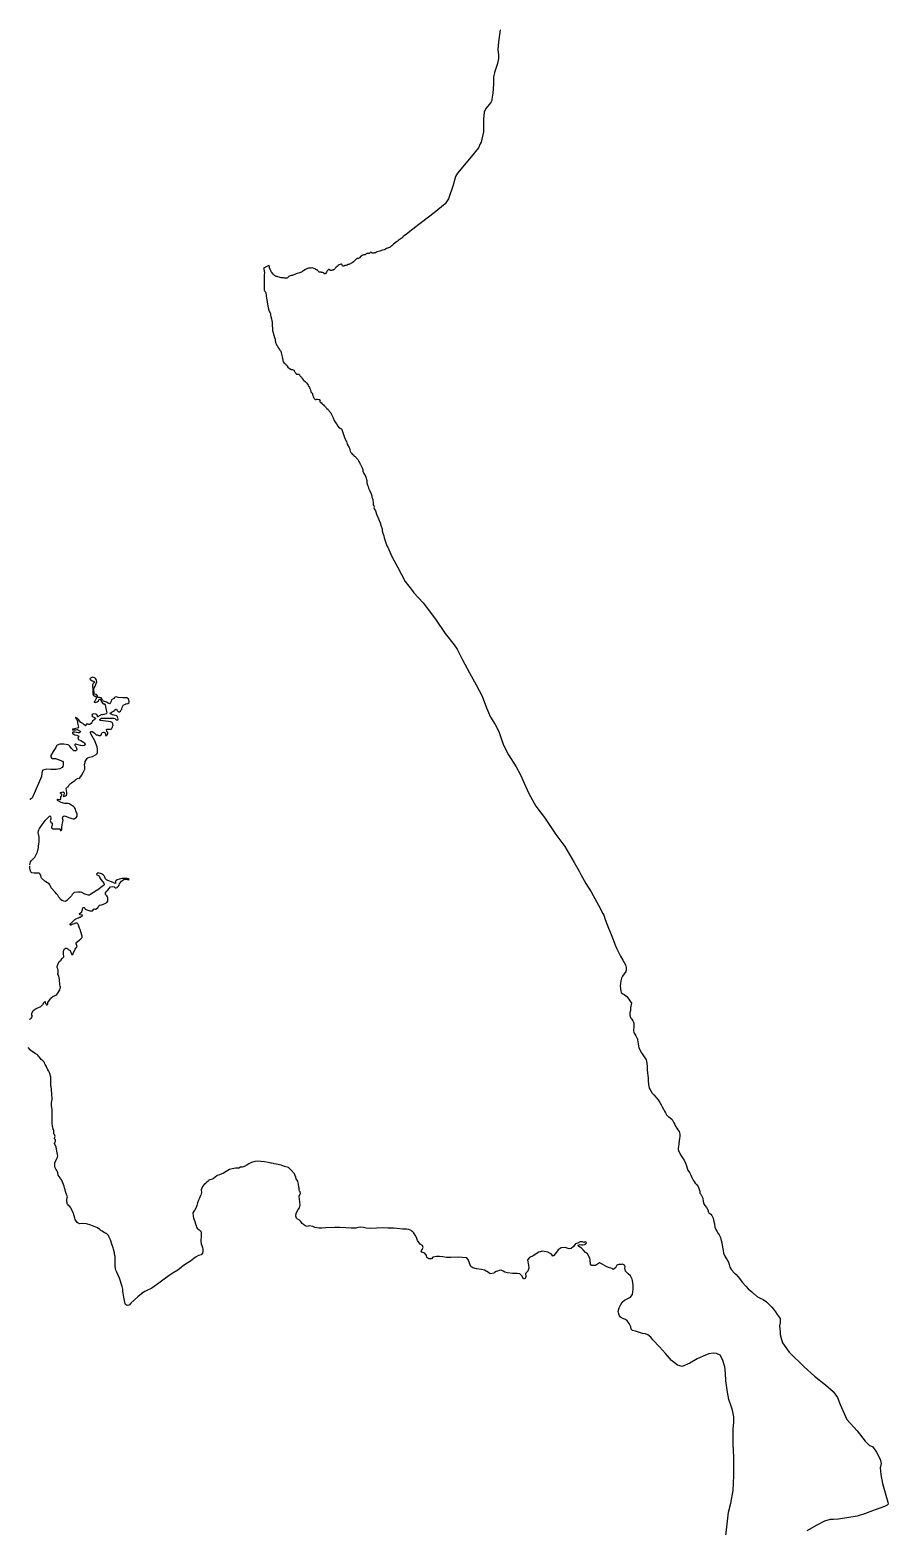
# Model space of a CAD drawing. Header units: inches. Extents: x 1341578 to 1502124, y 557203 to 748561.
# Drawn here: x 1495786 to 1501691, y 608243 to 618543 of the extents above; entities that cross this region are included whole.
import ezdxf

# ---------------------------------------------------------------- set-up
doc = ezdxf.new("R2010")
doc.units = ezdxf.units.IN
doc.header["$MEASUREMENT"] = 0
doc.layers.add('Zipcode', color=7, linetype='Continuous')

msp = doc.modelspace()

# ---------------------------------------------------------------- linework, layer by layer
at = {"layer": 'Zipcode'}
for points in [[(1499023, 618543), (1499011, 618460), (1499007, 618408), (1499010, 618369), (1499010, 618363), (1499011, 618347), (1499003, 618312), (1498982, 618249), (1498982, 618248), (1498975, 618219), (1498975, 618169), (1498971, 618107), (1498965, 618065), (1498965, 618063), (1498964, 618057), (1498960, 618048), (1498954, 618039), (1498948, 618032), (1498923, 618001), (1498913, 617976), (1498908, 617929), (1498908, 617841), (1498891, 617771), (1498885, 617758), (1498872, 617732), (1498823, 617669), (1498729, 617557), (1498714, 617533), (1498698, 617475), (1498667, 617380), (1498644, 617346), (1498643, 617346), (1498568, 617284), (1498433, 617181), (1498418, 617169), (1498415, 617166), (1498398, 617153), (1498378, 617137), (1498362, 617125), (1498355, 617120), (1498353, 617118), (1498352, 617116), (1498351, 617113), (1498347, 617111), (1498343, 617109), (1498341, 617107), (1498333, 617102), (1498326, 617098), (1498323, 617095), (1498321, 617093), (1498319, 617090), (1498315, 617088), (1498312, 617086), (1498309, 617083), (1498289, 617067), (1498277, 617057), (1498270, 617051), (1498266, 617047), (1498261, 617045), (1498253, 617043), (1498240, 617037), (1498225, 617030), (1498213, 617027), (1498193, 617020), (1498175, 617014), (1498170, 617012), (1498165, 617009), (1498158, 617008), (1498153, 617007), (1498149, 617006), (1498145, 617005), (1498139, 617007), (1498136, 617010), (1498133, 617012), (1498133, 617012), (1498132, 617013), (1498132, 617013), (1498127, 617011), (1498125, 617007), (1498125, 617006), (1498122, 617004), (1498117, 617004), (1498107, 617004), (1498104, 617004), (1498100, 617002), (1498097, 616999), (1498093, 616995), (1498082, 616994), (1498072, 616990), (1498066, 616986), (1498060, 616982), (1498057, 616977), (1498054, 616972), (1498051, 616971), (1498047, 616970), (1498042, 616969), (1498037, 616969), (1498035, 616968), (1498034, 616967), (1498031, 616964), (1498029, 616963), (1498019, 616953), (1498013, 616947), (1498012, 616946), (1498003, 616940), (1497995, 616935), (1497992, 616933), (1497986, 616931), (1497981, 616929), (1497980, 616929), (1497976, 616927), (1497969, 616924), (1497963, 616922), (1497958, 616922), (1497954, 616921), (1497949, 616918), (1497946, 616917), (1497944, 616916), (1497941, 616916), (1497937, 616919), (1497936, 616919), (1497934, 616923), (1497934, 616927), (1497931, 616930), (1497928, 616931), (1497925, 616931), (1497914, 616926), (1497908, 616921), (1497901, 616915), (1497894, 616910), (1497889, 616904), (1497887, 616902), (1497884, 616899), (1497882, 616896), (1497880, 616894), (1497876, 616892), (1497873, 616891), (1497870, 616890), (1497865, 616888), (1497861, 616887), (1497853, 616886), (1497851, 616888), (1497849, 616891), (1497847, 616893), (1497843, 616894), (1497840, 616893), (1497838, 616891), (1497832, 616885), (1497831, 616884), (1497827, 616876), (1497823, 616868), (1497823, 616867), (1497818, 616864), (1497814, 616863), (1497812, 616864), (1497811, 616865), (1497810, 616868), (1497806, 616871), (1497800, 616873), (1497793, 616873), (1497791, 616874), (1497788, 616874), (1497784, 616875), (1497777, 616876), (1497772, 616879), (1497770, 616883), (1497767, 616887), (1497766, 616887), (1497762, 616891), (1497758, 616891), (1497753, 616893), (1497748, 616897), (1497741, 616901), (1497736, 616903), (1497724, 616904), (1497716, 616903), (1497713, 616902), (1497707, 616902), (1497703, 616902), (1497697, 616901), (1497692, 616898), (1497683, 616893), (1497672, 616886), (1497664, 616881), (1497662, 616880), (1497659, 616879), (1497654, 616876), (1497640, 616871), (1497625, 616866), (1497618, 616863), (1497613, 616861), (1497608, 616859), (1497601, 616856), (1497595, 616855), (1497590, 616853), (1497584, 616852), (1497578, 616850), (1497573, 616848), (1497568, 616845), (1497563, 616841), (1497559, 616837), (1497558, 616835), (1497555, 616834), (1497553, 616834), (1497549, 616833), (1497545, 616833), (1497542, 616833), (1497538, 616834), (1497531, 616836), (1497527, 616836), (1497522, 616836), (1497518, 616836), (1497514, 616837), (1497507, 616839), (1497501, 616841), (1497493, 616844), (1497487, 616845), (1497484, 616845), (1497481, 616845), (1497480, 616846), (1497477, 616848), (1497471, 616852), (1497470, 616852), (1497467, 616854), (1497461, 616861), (1497458, 616864), (1497452, 616870), (1497448, 616876), (1497447, 616878), (1497443, 616885), (1497435, 616904), (1497435, 616914), (1497434, 616917), (1497431, 616920), (1497394, 616902), (1497395, 616898), (1497398, 616883), (1497400, 616875), (1497400, 616871), (1497399, 616857), (1497398, 616820), (1497399, 616756), (1497399, 616751), (1497401, 616746), (1497404, 616742), (1497407, 616737), (1497409, 616733), (1497413, 616696), (1497418, 616673), (1497419, 616668), (1497426, 616629), (1497429, 616613), (1497434, 616603), (1497439, 616596), (1497441, 616591), (1497442, 616585), (1497442, 616580), (1497444, 616570), (1497448, 616554), (1497451, 616540), (1497452, 616533), (1497453, 616525), (1497454, 616509), (1497455, 616487), (1497455, 616484), (1497455, 616472), (1497459, 616459), (1497462, 616449), (1497464, 616442), (1497469, 616426), (1497473, 616414), (1497474, 616402), (1497476, 616397), (1497477, 616392), (1497481, 616381), (1497486, 616371), (1497491, 616363), (1497497, 616351), (1497503, 616342), (1497505, 616339), (1497506, 616338), (1497508, 616337), (1497511, 616335), (1497513, 616331), (1497516, 616320), (1497522, 616293), (1497529, 616259), (1497535, 616249), (1497538, 616247), (1497544, 616243), (1497548, 616240), (1497553, 616235), (1497557, 616228), (1497561, 616221), (1497572, 616212), (1497574, 616211), (1497584, 616206), (1497590, 616204), (1497594, 616204), (1497597, 616203), (1497601, 616201), (1497604, 616199), (1497605, 616196), (1497607, 616191), (1497608, 616189), (1497611, 616184), (1497615, 616180), (1497616, 616178), (1497621, 616174), (1497626, 616174), (1497634, 616173), (1497636, 616172), (1497641, 616168), (1497646, 616159), (1497648, 616157), (1497649, 616156), (1497652, 616155), (1497653, 616154), (1497657, 616149), (1497660, 616143), (1497667, 616134), (1497672, 616129), (1497681, 616122), (1497689, 616114), (1497695, 616105), (1497700, 616097), (1497706, 616089), (1497709, 616082), (1497713, 616074), (1497717, 616065), (1497718, 616056), (1497720, 616052), (1497722, 616047), (1497724, 616046), (1497729, 616043), (1497731, 616039), (1497731, 616034), (1497731, 616031), (1497732, 616025), (1497735, 616018), (1497740, 616009), (1497742, 616006), (1497744, 616002), (1497747, 616000), (1497749, 615998), (1497752, 615998), (1497755, 615998), (1497758, 616001), (1497763, 616001), (1497773, 615999), (1497778, 615998), (1497781, 615997), (1497783, 615994), (1497782, 615989), (1497782, 615983), (1497783, 615981), (1497783, 615980), (1497785, 615978), (1497785, 615978), (1497791, 615977), (1497795, 615972), (1497800, 615966), (1497803, 615963), (1497807, 615961), (1497811, 615956), (1497814, 615954), (1497819, 615947), (1497823, 615943), (1497829, 615937), (1497830, 615936), (1497838, 615930), (1497841, 615927), (1497846, 615918), (1497851, 615911), (1497856, 615906), (1497860, 615899), (1497865, 615886), (1497872, 615872), (1497879, 615855), (1497887, 615842), (1497895, 615831), (1497905, 615815), (1497914, 615804), (1497919, 615801), (1497924, 615798), (1497925, 615798), (1497929, 615796), (1497933, 615791), (1497935, 615785), (1497939, 615772), (1497949, 615743), (1497956, 615726), (1497964, 615709), (1497970, 615691), (1497976, 615679), (1497978, 615674), (1497982, 615667), (1497985, 615664), (1497988, 615653), (1497990, 615643), (1497995, 615634), (1497998, 615630), (1498003, 615623), (1498005, 615621), (1498010, 615618), (1498018, 615609), (1498020, 615608), (1498025, 615606), (1498030, 615600), (1498034, 615595), (1498037, 615591), (1498042, 615585), (1498045, 615581), (1498048, 615576), (1498049, 615571), (1498053, 615565), (1498056, 615561), (1498059, 615554), (1498061, 615550), (1498065, 615542), (1498071, 615532), (1498075, 615522), (1498077, 615518), (1498077, 615511), (1498077, 615505), (1498084, 615490), (1498095, 615471), (1498101, 615457), (1498103, 615447), (1498105, 615440), (1498105, 615429), (1498105, 615427), (1498105, 615426), (1498109, 615409), (1498113, 615399), (1498117, 615388), (1498126, 615369), (1498135, 615349), (1498139, 615336), (1498140, 615327), (1498143, 615317), (1498145, 615310), (1498145, 615309), (1498145, 615302), (1498147, 615291), (1498149, 615287), (1498148, 615279), (1498149, 615273), (1498152, 615267), (1498154, 615258), (1498153, 615253), (1498156, 615246), (1498164, 615231), (1498166, 615225), (1498172, 615209), (1498178, 615192), (1498180, 615188), (1498185, 615177), (1498196, 615149), (1498204, 615126), (1498210, 615109), (1498210, 615095), (1498214, 615079), (1498221, 615059), (1498224, 615047), (1498243, 614992), (1498250, 614981), (1498277, 614918), (1498317, 614842), (1498369, 614745), (1498418, 614682), (1498429, 614667), (1498493, 614598), (1498576, 614486), (1498644, 614388), (1498705, 614309), (1498725, 614279), (1498763, 614207), (1498810, 614116), (1498856, 614035), (1498897, 613956), (1498927, 613876), (1498955, 613812), (1498987, 613761), (1499013, 613714), (1499026, 613671), (1499044, 613620), (1499080, 613552), (1499132, 613470), (1499162, 613414), (1499188, 613358), (1499219, 613286), (1499267, 613200), (1499327, 613120), (1499406, 613005), (1499466, 612921), (1499532, 612812), (1499565, 612751), (1499576, 612729), (1499611, 612666), (1499648, 612609), (1499712, 612492), (1499720, 612477), (1499729, 612461), (1499735, 612448), (1499745, 612419), (1499767, 612359), (1499781, 612326), (1499801, 612275), (1499811, 612249), (1499823, 612221), (1499851, 612167), (1499866, 612139), (1499875, 612124), (1499885, 612107), (1499890, 612089), (1499890, 612068), (1499887, 612060), (1499875, 612045), (1499865, 612029), (1499856, 612016), (1499852, 611997), (1499849, 611978), (1499847, 611963), (1499849, 611942), (1499852, 611926), (1499855, 611917), (1499866, 611907), (1499876, 611902), (1499894, 611889), (1499907, 611870), (1499915, 611859), (1499921, 611849), (1499925, 611844), (1499921, 611822), (1499920, 611810), (1499918, 611792), (1499915, 611779), (1499914, 611762), (1499917, 611751), (1499922, 611739), (1499927, 611733), (1499934, 611722), (1499939, 611713), (1499943, 611706), (1499943, 611699), (1499943, 611687), (1499941, 611677), (1499939, 611660), (1499939, 611652), (1499942, 611643), (1499945, 611636), (1499948, 611629), (1499956, 611618), (1499961, 611608), (1499965, 611600), (1499966, 611598), (1499966, 611595), (1499967, 611590), (1499976, 611535), (1499987, 611514), (1499992, 611504), (1499999, 611494), (1500009, 611481), (1500018, 611467), (1500027, 611454), (1500030, 611444), (1500032, 611428), (1500034, 611407), (1500033, 611383), (1500036, 611364), (1500038, 611344), (1500040, 611328), (1500041, 611305), (1500042, 611286), (1500045, 611269), (1500048, 611258), (1500059, 611239), (1500069, 611223), (1500080, 611211), (1500096, 611193), (1500109, 611178), (1500120, 611160), (1500129, 611144), (1500137, 611130), (1500147, 611113), (1500153, 611099), (1500159, 611087), (1500167, 611075), (1500179, 611063), (1500182, 611061), (1500193, 611053), (1500205, 611042), (1500211, 611032), (1500217, 611019), (1500223, 611008), (1500223, 611008), (1500232, 610992), (1500238, 610982), (1500238, 610982), (1500245, 610972), (1500253, 610960), (1500258, 610942), (1500258, 610923), (1500256, 610913), (1500256, 610913), (1500252, 610874), (1500250, 610857), (1500246, 610842), (1500246, 610835), (1500251, 610821), (1500260, 610805), (1500264, 610798), (1500272, 610784), (1500281, 610772), (1500289, 610762), (1500298, 610741), (1500304, 610724), (1500308, 610707), (1500314, 610693), (1500325, 610678), (1500333, 610660), (1500341, 610642), (1500350, 610624), (1500356, 610615), (1500364, 610604), (1500371, 610596), (1500384, 610580), (1500392, 610561), (1500395, 610548), (1500396, 610535), (1500403, 610527), (1500410, 610514), (1500417, 610501), (1500418, 610478), (1500424, 610461), (1500430, 610449), (1500442, 610437), (1500452, 610421), (1500456, 610404), (1500457, 610399), (1500464, 610394), (1500472, 610390), (1500479, 610381), (1500488, 610363), (1500491, 610348), (1500497, 610324), (1500500, 610301), (1500506, 610285), (1500513, 610273), (1500522, 610258), (1500529, 610249), (1500538, 610230), (1500543, 610210), (1500547, 610192), (1500553, 610163), (1500556, 610140), (1500559, 610123), (1500569, 610102), (1500576, 610089), (1500585, 610075), (1500593, 610059), (1500598, 610045), (1500603, 610025), (1500613, 610008), (1500633, 609986), (1500646, 609975), (1500670, 609948), (1500688, 609923), (1500712, 609894), (1500729, 609876), (1500753, 609855), (1500767, 609843), (1500772, 609839), (1500793, 609822), (1500811, 609813), (1500832, 609802), (1500855, 609786), (1500874, 609768), (1500892, 609750), (1500904, 609737), (1500917, 609718), (1500929, 609699), (1500948, 609673), (1500950, 609658), (1500948, 609643), (1500944, 609621), (1500946, 609602), (1500948, 609581), (1500950, 609561), (1500959, 609528), (1500961, 609521), (1500965, 609505), (1501011, 609441), (1501115, 609340), (1501185, 609275), (1501260, 609216), (1501314, 609170), (1501344, 609129), (1501362, 609081), (1501407, 608978), (1501478, 608898), (1501534, 608828), (1501564, 608799), (1501584, 608790), (1501607, 608760), (1501611, 608751), (1501636, 608703), (1501643, 608673), (1501638, 608645), (1501641, 608598), (1501653, 608536), (1501671, 608472), (1501690, 608407), (1501691, 608394), (1501685, 608387), (1501666, 608378), (1501596, 608353), (1501535, 608329), (1501478, 608312), (1501351, 608291), (1501316, 608288), (1501292, 608288), (1501253, 608277), (1501201, 608249), (1501132, 608211)], [(1495785, 612794), (1495787, 612806), (1495791, 612816), (1495797, 612826), (1495819, 612849), (1495837, 612885), (1495844, 612914), (1495846, 612926), (1495847, 612937), (1495849, 612956), (1495849, 612988), (1495843, 613018), (1495844, 613029), (1495847, 613036), (1495853, 613045), (1495869, 613068), (1495890, 613100), (1495906, 613117), (1495924, 613133), (1495927, 613128), (1495929, 613118), (1495929, 613109), (1495926, 613101), (1495929, 613089), (1495938, 613082), (1495940, 613077), (1495938, 613065), (1495935, 613056), (1495935, 613051), (1495947, 613044), (1495954, 613044), (1495963, 613043), (1495987, 613044), (1495994, 613044), (1495995, 613043), (1495996, 613039), (1495994, 613032), (1495998, 613031), (1496004, 613034), (1496006, 613041), (1496006, 613048), (1496005, 613053), (1496008, 613074), (1496009, 613083), (1496015, 613101), (1496011, 613117), (1496012, 613126), (1496014, 613129), (1496022, 613132), (1496031, 613130), (1496060, 613119), (1496074, 613114), (1496083, 613113), (1496091, 613112), (1496106, 613123), (1496110, 613131), (1496112, 613139), (1496111, 613149), (1496107, 613155), (1496102, 613167), (1496099, 613176), (1496098, 613184), (1496093, 613191), (1496086, 613196), (1496055, 613215), (1496048, 613217), (1496039, 613218), (1496027, 613218), (1496000, 613224), (1495975, 613238), (1495975, 613247), (1495979, 613248), (1495987, 613246), (1495994, 613246), (1495998, 613248), (1495999, 613265), (1496003, 613269), (1496006, 613276), (1496006, 613280), (1495998, 613286), (1495997, 613286), (1495997, 613287), (1495996, 613291), (1495996, 613293), (1496008, 613296), (1496014, 613298), (1496014, 613298), (1496020, 613294), (1496021, 613291), (1496022, 613288), (1496022, 613282), (1496020, 613276), (1496015, 613271), (1496016, 613266), (1496030, 613271), (1496038, 613275), (1496041, 613281), (1496041, 613282), (1496041, 613286), (1496041, 613294), (1496036, 613320), (1496038, 613325), (1496043, 613330), (1496046, 613332), (1496048, 613333), (1496056, 613346), (1496057, 613347), (1496062, 613352), (1496064, 613353), (1496068, 613356), (1496072, 613359), (1496096, 613376), (1496098, 613377), (1496103, 613382), (1496117, 613392), (1496123, 613390), (1496130, 613393), (1496142, 613411), (1496155, 613435), (1496163, 613453), (1496164, 613459), (1496164, 613468), (1496162, 613486), (1496165, 613500), (1496167, 613507), (1496180, 613527), (1496185, 613532), (1496195, 613537), (1496217, 613542), (1496242, 613554), (1496248, 613561), (1496251, 613568), (1496252, 613578), (1496252, 613591), (1496248, 613607), (1496248, 613608), (1496245, 613620), (1496233, 613649), (1496205, 613698), (1496202, 613702), (1496203, 613709), (1496203, 613711), (1496207, 613712), (1496210, 613712), (1496215, 613712), (1496220, 613710), (1496227, 613704), (1496242, 613691), (1496251, 613689), (1496260, 613686), (1496269, 613686), (1496276, 613690), (1496279, 613696), (1496284, 613706), (1496292, 613708), (1496295, 613708), (1496299, 613707), (1496306, 613697), (1496306, 613691), (1496307, 613685), (1496311, 613684), (1496320, 613693), (1496323, 613698), (1496323, 613703), (1496320, 613708), (1496316, 613713), (1496312, 613726), (1496317, 613729), (1496334, 613729), (1496342, 613729), (1496350, 613732), (1496352, 613740), (1496354, 613744), (1496357, 613751), (1496358, 613754), (1496357, 613767), (1496352, 613774), (1496347, 613777), (1496340, 613779), (1496326, 613783), (1496271, 613788), (1496266, 613790), (1496266, 613795), (1496271, 613800), (1496279, 613805), (1496291, 613806), (1496312, 613806), (1496354, 613805), (1496364, 613804), (1496372, 613802), (1496376, 613798), (1496380, 613794), (1496386, 613793), (1496391, 613794), (1496393, 613801), (1496392, 613807), (1496385, 613821), (1496355, 613828), (1496341, 613834), (1496338, 613840), (1496352, 613848), (1496365, 613855), (1496369, 613861), (1496378, 613867), (1496382, 613866), (1496384, 613863), (1496386, 613857), (1496396, 613848), (1496402, 613849), (1496410, 613853), (1496415, 613862), (1496418, 613867), (1496419, 613870), (1496421, 613879), (1496425, 613888), (1496430, 613896), (1496438, 613900), (1496447, 613903), (1496460, 613906), (1496468, 613913), (1496470, 613920), (1496467, 613930), (1496464, 613936), (1496452, 613944), (1496425, 613945), (1496393, 613948), (1496382, 613951), (1496372, 613950), (1496368, 613946), (1496363, 613940), (1496347, 613931), (1496344, 613921), (1496341, 613913), (1496333, 613903), (1496328, 613905), (1496325, 613909), (1496314, 613915), (1496292, 613922), (1496289, 613924), (1496286, 613929), (1496283, 613934), (1496276, 613944), (1496264, 613947), (1496255, 613946), (1496251, 613950), (1496251, 613955), (1496252, 613959), (1496243, 613967), (1496240, 613968), (1496231, 613969), (1496229, 613972), (1496228, 613976), (1496228, 613981), (1496228, 613987), (1496225, 613995), (1496225, 614000), (1496225, 614007), (1496228, 614014), (1496236, 614026), (1496242, 614044), (1496247, 614055), (1496244, 614065), (1496241, 614072), (1496237, 614078), (1496232, 614082), (1496217, 614086), (1496202, 614081), (1496199, 614076), (1496200, 614072), (1496204, 614068), (1496215, 614061), (1496224, 614060), (1496228, 614057), (1496229, 614054), (1496230, 614050), (1496227, 614047), (1496222, 614043), (1496216, 614035), (1496216, 614032), (1496217, 614019), (1496219, 614008), (1496219, 613992), (1496218, 613982), (1496218, 613972), (1496224, 613961), (1496228, 613959), (1496232, 613957), (1496237, 613956), (1496240, 613953), (1496242, 613950), (1496242, 613945), (1496241, 613940), (1496232, 613921), (1496229, 613918), (1496227, 613915), (1496228, 613914), (1496237, 613912), (1496242, 613914), (1496248, 613917), (1496252, 613919), (1496257, 613925), (1496263, 613933), (1496266, 613936), (1496269, 613936), (1496272, 613935), (1496274, 613931), (1496274, 613928), (1496276, 613921), (1496288, 613905), (1496296, 613902), (1496298, 613903), (1496299, 613903), (1496303, 613899), (1496306, 613882), (1496314, 613850), (1496315, 613841), (1496314, 613836), (1496310, 613835), (1496294, 613829), (1496285, 613828), (1496282, 613829), (1496274, 613827), (1496271, 613824), (1496263, 613820), (1496258, 613816), (1496253, 613815), (1496250, 613815), (1496250, 613818), (1496246, 613829), (1496240, 613832), (1496224, 613834), (1496217, 613833), (1496213, 613826), (1496215, 613819), (1496221, 613814), (1496230, 613809), (1496237, 613805), (1496239, 613802), (1496217, 613785), (1496212, 613775), (1496208, 613768), (1496199, 613762), (1496191, 613762), (1496186, 613763), (1496179, 613764), (1496174, 613763), (1496173, 613760), (1496171, 613754), (1496168, 613753), (1496167, 613754), (1496166, 613754), (1496166, 613754), (1496160, 613760), (1496155, 613763), (1496149, 613768), (1496141, 613773), (1496136, 613776), (1496135, 613777), (1496122, 613794), (1496110, 613806), (1496105, 613808), (1496102, 613809), (1496100, 613809), (1496099, 613808), (1496102, 613804), (1496105, 613801), (1496109, 613796), (1496112, 613789), (1496113, 613783), (1496114, 613778), (1496114, 613770), (1496118, 613752), (1496120, 613742), (1496118, 613739), (1496111, 613737), (1496093, 613732), (1496083, 613730), (1496078, 613729), (1496079, 613724), (1496087, 613724), (1496096, 613724), (1496102, 613725), (1496111, 613726), (1496132, 613716), (1496134, 613713), (1496132, 613708), (1496129, 613706), (1496125, 613704), (1496117, 613704), (1496107, 613706), (1496094, 613708), (1496094, 613709), (1496082, 613708), (1496080, 613706), (1496080, 613700), (1496084, 613696), (1496094, 613690), (1496109, 613687), (1496116, 613685), (1496116, 613684), (1496121, 613683), (1496123, 613679), (1496123, 613678), (1496121, 613674), (1496115, 613671), (1496118, 613660), (1496124, 613656), (1496136, 613652), (1496154, 613639), (1496159, 613635), (1496166, 613625), (1496164, 613620), (1496159, 613617), (1496150, 613615), (1496136, 613616), (1496134, 613616), (1496103, 613625), (1496099, 613627), (1496097, 613625), (1496094, 613623), (1496096, 613617), (1496099, 613611), (1496107, 613598), (1496107, 613597), (1496109, 613593), (1496109, 613590), (1496109, 613589), (1496107, 613585), (1496104, 613581), (1496100, 613579), (1496095, 613579), (1496087, 613581), (1496071, 613596), (1496061, 613611), (1496059, 613615), (1496054, 613618), (1496053, 613619), (1496048, 613621), (1496020, 613627), (1496006, 613627), (1495996, 613626), (1495991, 613626), (1495973, 613618), (1495969, 613614), (1495964, 613604), (1495945, 613575), (1495930, 613547), (1495930, 613539), (1495935, 613531), (1495941, 613528), (1495950, 613528), (1495961, 613528), (1495981, 613521), (1496009, 613509), (1496014, 613501), (1496015, 613483), (1496012, 613473), (1496008, 613466), (1495992, 613457), (1495977, 613453), (1495967, 613451), (1495952, 613452), (1495929, 613451), (1495903, 613453), (1495894, 613452), (1495874, 613447), (1495870, 613441), (1495867, 613423), (1495865, 613404), (1495844, 613356), (1495830, 613319), (1495816, 613286), (1495806, 613265), (1495803, 613259), (1495797, 613252), (1495791, 613248), (1495787, 613246), (1495787, 613245), (1495786, 613244)], [(1495782, 611732), (1495789, 611735), (1495794, 611740), (1495801, 611749), (1495803, 611753), (1495800, 611760), (1495798, 611763), (1495797, 611768), (1495798, 611772), (1495806, 611787), (1495808, 611792), (1495822, 611802), (1495830, 611806), (1495844, 611812), (1495856, 611817), (1495861, 611819), (1495867, 611826), (1495874, 611834), (1495884, 611850), (1495888, 611854), (1495891, 611852), (1495891, 611850), (1495893, 611841), (1495897, 611836), (1495901, 611832), (1495904, 611832), (1495909, 611838), (1495909, 611847), (1495928, 611873), (1495931, 611877), (1495947, 611891), (1495956, 611894), (1495964, 611897), (1495971, 611903), (1495977, 611912), (1495992, 611934), (1495994, 611945), (1495996, 611952), (1495994, 611960), (1495992, 611969), (1495989, 612007), (1495986, 612029), (1495983, 612035), (1495982, 612035), (1495980, 612036), (1495978, 612040), (1495977, 612044), (1495980, 612052), (1495981, 612057), (1495981, 612071), (1495981, 612071), (1495978, 612079), (1495975, 612084), (1495973, 612089), (1495973, 612097), (1495975, 612102), (1495978, 612110), (1495988, 612130), (1495994, 612134), (1495997, 612135), (1496000, 612138), (1496000, 612142), (1496008, 612151), (1496020, 612162), (1496016, 612185), (1496016, 612197), (1496019, 612208), (1496023, 612217), (1496030, 612222), (1496037, 612222), (1496046, 612217), (1496050, 612212), (1496062, 612205), (1496066, 612199), (1496068, 612195), (1496070, 612188), (1496073, 612181), (1496075, 612179), (1496078, 612177), (1496081, 612178), (1496083, 612185), (1496097, 612214), (1496103, 612221), (1496107, 612226), (1496110, 612233), (1496108, 612239), (1496105, 612251), (1496105, 612256), (1496108, 612263), (1496127, 612278), (1496133, 612284), (1496146, 612294), (1496146, 612304), (1496144, 612312), (1496131, 612349), (1496128, 612359), (1496120, 612380), (1496115, 612389), (1496112, 612393), (1496106, 612394), (1496099, 612393), (1496091, 612390), (1496082, 612387), (1496077, 612385), (1496072, 612383), (1496068, 612381), (1496065, 612380), (1496062, 612382), (1496063, 612388), (1496067, 612392), (1496073, 612397), (1496094, 612419), (1496103, 612424), (1496113, 612428), (1496120, 612431), (1496126, 612434), (1496132, 612436), (1496145, 612444), (1496150, 612447), (1496145, 612449), (1496131, 612452), (1496127, 612456), (1496128, 612460), (1496132, 612463), (1496143, 612471), (1496144, 612472), (1496144, 612473), (1496145, 612482), (1496147, 612487), (1496148, 612491), (1496150, 612499), (1496151, 612500), (1496154, 612501), (1496160, 612501), (1496163, 612498), (1496165, 612491), (1496170, 612488), (1496191, 612480), (1496198, 612478), (1496208, 612478), (1496216, 612478), (1496225, 612489), (1496229, 612493), (1496235, 612491), (1496240, 612490), (1496253, 612501), (1496257, 612507), (1496261, 612513), (1496265, 612518), (1496270, 612518), (1496286, 612522), (1496292, 612524), (1496306, 612531), (1496310, 612534), (1496315, 612536), (1496320, 612542), (1496322, 612543), (1496323, 612570), (1496319, 612576), (1496316, 612581), (1496311, 612587), (1496307, 612592), (1496307, 612602), (1496312, 612611), (1496319, 612619), (1496340, 612643), (1496351, 612645), (1496366, 612643), (1496372, 612638), (1496380, 612636), (1496387, 612639), (1496394, 612646), (1496400, 612655), (1496402, 612664), (1496416, 612683), (1496425, 612690), (1496433, 612694), (1496443, 612696), (1496458, 612695), (1496467, 612692), (1496469, 612695), (1496463, 612699), (1496456, 612702), (1496444, 612702), (1496418, 612702), (1496386, 612691), (1496377, 612686), (1496375, 612681), (1496375, 612674), (1496375, 612667), (1496369, 612668), (1496363, 612672), (1496347, 612679), (1496321, 612688), (1496312, 612692), (1496307, 612699), (1496302, 612710), (1496298, 612719), (1496292, 612725), (1496279, 612734), (1496271, 612736), (1496262, 612739), (1496255, 612740), (1496243, 612730), (1496247, 612727), (1496257, 612722), (1496264, 612713), (1496268, 612705), (1496275, 612694), (1496295, 612669), (1496298, 612662), (1496298, 612657), (1496293, 612652), (1496253, 612623), (1496211, 612598), (1496203, 612591), (1496196, 612586), (1496188, 612586), (1496164, 612594), (1496144, 612605), (1496133, 612606), (1496115, 612606), (1496091, 612604), (1496077, 612590), (1496073, 612581), (1496039, 612549), (1496031, 612543), (1496019, 612544), (1496007, 612549), (1495997, 612556), (1495991, 612566), (1495985, 612573), (1495977, 612586), (1495969, 612595), (1495960, 612608), (1495932, 612637), (1495927, 612649), (1495922, 612657), (1495919, 612664), (1495896, 612679), (1495889, 612682), (1495886, 612685), (1495881, 612690), (1495877, 612693), (1495871, 612699), (1495868, 612702), (1495865, 612704), (1495864, 612708), (1495864, 612709), (1495862, 612725), (1495855, 612734), (1495850, 612737), (1495843, 612739), (1495823, 612739), (1495815, 612738), (1495798, 612741), (1495797, 612741), (1495796, 612743), (1495793, 612746), (1495791, 612751), (1495790, 612754), (1495788, 612761), (1495786, 612773), (1495785, 612787)], [(1500570, 608134), (1500594, 608338), (1500610, 608402), (1500626, 608488), (1500630, 608588), (1500629, 608724), (1500629, 608730), (1500628, 608751), (1500627, 608773), (1500626, 608798), (1500625, 608821), (1500626, 608911), (1500629, 608958), (1500631, 608996), (1500621, 609042), (1500612, 609068), (1500596, 609115), (1500587, 609164), (1500576, 609243), (1500573, 609295), (1500567, 609340), (1500553, 609390), (1500536, 609419), (1500511, 609432), (1500488, 609433), (1500458, 609429), (1500418, 609412), (1500377, 609395), (1500327, 609365), (1500274, 609342), (1500243, 609350), (1500201, 609384), (1500159, 609431), (1500118, 609478), (1500072, 609526), (1500072, 609526), (1500058, 609544), (1500039, 609559), (1500022, 609567), (1500002, 609570), (1499981, 609575), (1499954, 609584), (1499932, 609590), (1499924, 609598), (1499922, 609615), (1499909, 609637), (1499895, 609656), (1499884, 609666), (1499870, 609670), (1499850, 609681), (1499841, 609695), (1499837, 609711), (1499834, 609720), (1499841, 609745), (1499853, 609769), (1499861, 609785), (1499878, 609799), (1499905, 609812), (1499915, 609817), (1499920, 609819), (1499930, 609834), (1499932, 609837), (1499937, 609875), (1499937, 609903), (1499932, 609934), (1499930, 609944), (1499920, 609965), (1499903, 609980), (1499885, 609997), (1499881, 610019), (1499882, 610028), (1499877, 610039), (1499868, 610045), (1499866, 610046), (1499857, 610045), (1499838, 610044), (1499825, 610039), (1499815, 610022), (1499799, 610010), (1499792, 610016), (1499775, 610022), (1499757, 610029), (1499740, 610036), (1499725, 610046), (1499706, 610056), (1499679, 610038), (1499662, 610036), (1499651, 610037), (1499643, 610047), (1499641, 610077), (1499638, 610087), (1499624, 610117), (1499609, 610126), (1499593, 610144), (1499582, 610157), (1499563, 610167), (1499557, 610175), (1499558, 610177), (1499559, 610178), (1499571, 610181), (1499582, 610180), (1499590, 610180), (1499603, 610182), (1499611, 610186), (1499615, 610194), (1499614, 610197), (1499614, 610198), (1499608, 610199), (1499601, 610196), (1499589, 610199), (1499582, 610199), (1499573, 610199), (1499565, 610198), (1499560, 610194), (1499540, 610186), (1499539, 610184), (1499527, 610167), (1499510, 610153), (1499496, 610152), (1499469, 610160), (1499442, 610158), (1499422, 610145), (1499402, 610120), (1499391, 610106), (1499385, 610102), (1499375, 610114), (1499349, 610129), (1499314, 610135), (1499287, 610129), (1499249, 610104), (1499223, 610092), (1499210, 610077), (1499216, 610039), (1499220, 610019), (1499212, 609999), (1499196, 609982), (1499199, 609962), (1499195, 609947), (1499182, 609943), (1499173, 609963), (1499168, 609968), (1499168, 609968), (1499168, 609968), (1499157, 609980), (1499139, 609981), (1499107, 609981), (1499073, 609987), (1499054, 609991), (1499043, 609998), (1499029, 610005), (1499016, 610002), (1499003, 609997), (1498995, 609995), (1498983, 609990), (1498979, 609985), (1498954, 609980), (1498942, 609990), (1498915, 610005), (1498893, 610009), (1498858, 610015), (1498834, 610022), (1498820, 610031), (1498811, 610054), (1498804, 610074), (1498793, 610089), (1498760, 610092), (1498737, 610094), (1498682, 610092), (1498652, 610093), (1498627, 610096), (1498604, 610099), (1498584, 610099), (1498558, 610094), (1498549, 610083), (1498531, 610082), (1498517, 610091), (1498516, 610105), (1498504, 610123), (1498483, 610129), (1498478, 610136), (1498488, 610152), (1498493, 610160), (1498488, 610174), (1498472, 610184), (1498454, 610209), (1498446, 610229), (1498437, 610246), (1498426, 610264), (1498418, 610271), (1498418, 610271), (1498416, 610272), (1498409, 610279), (1498393, 610286), (1498380, 610287), (1498377, 610287), (1498369, 610288), (1498349, 610288), (1498311, 610291), (1498288, 610293), (1498248, 610295), (1498212, 610296), (1498172, 610294), (1498130, 610292), (1498100, 610294), (1498082, 610299), (1498061, 610301), (1498044, 610299), (1498035, 610297), (1498029, 610295), (1497997, 610295), (1497996, 610295), (1497959, 610296), (1497918, 610298), (1497885, 610299), (1497819, 610296), (1497794, 610295), (1497775, 610293), (1497747, 610299), (1497732, 610305), (1497708, 610310), (1497693, 610306), (1497681, 610310), (1497680, 610311), (1497668, 610319), (1497663, 610324), (1497660, 610326), (1497650, 610339), (1497641, 610349), (1497625, 610359), (1497620, 610362), (1497617, 610376), (1497619, 610398), (1497631, 610423), (1497642, 610435), (1497645, 610453), (1497643, 610475), (1497638, 610511), (1497639, 610517), (1497641, 610520), (1497646, 610531), (1497647, 610533), (1497645, 610544), (1497645, 610544), (1497642, 610549), (1497638, 610557), (1497638, 610570), (1497637, 610577), (1497634, 610596), (1497630, 610616), (1497629, 610617), (1497619, 610634), (1497617, 610646), (1497609, 610662), (1497606, 610668), (1497581, 610695), (1497579, 610697), (1497565, 610712), (1497539, 610718), (1497514, 610728), (1497482, 610735), (1497467, 610738), (1497462, 610739), (1497448, 610742), (1497443, 610742), (1497425, 610746), (1497401, 610750), (1497374, 610753), (1497354, 610756), (1497333, 610754), (1497310, 610746), (1497292, 610737), (1497278, 610727), (1497261, 610718), (1497254, 610716), (1497247, 610715), (1497246, 610715), (1497236, 610714), (1497223, 610707), (1497207, 610706), (1497201, 610706), (1497178, 610702), (1497159, 610697), (1497136, 610685), (1497118, 610672), (1497091, 610662), (1497074, 610656), (1497072, 610655), (1497060, 610644), (1497060, 610644), (1497048, 610634), (1497017, 610624), (1497014, 610621), (1497003, 610611), (1496994, 610601), (1496986, 610594), (1496974, 610580), (1496965, 610557), (1496966, 610540), (1496961, 610522), (1496960, 610520), (1496957, 610514), (1496952, 610501), (1496945, 610486), (1496940, 610468), (1496935, 610451), (1496930, 610436), (1496921, 610421), (1496920, 610419), (1496916, 610413), (1496906, 610399), (1496909, 610377), (1496910, 610375), (1496912, 610365), (1496914, 610359), (1496922, 610333), (1496923, 610330), (1496929, 610310), (1496932, 610301), (1496940, 610290), (1496940, 610290), (1496948, 610286), (1496948, 610285), (1496959, 610275), (1496964, 610266), (1496965, 610238), (1496962, 610208), (1496963, 610203), (1496965, 610187), (1496970, 610175), (1496973, 610162), (1496976, 610149), (1496975, 610133), (1496973, 610122), (1496964, 610110), (1496946, 610105), (1496930, 610096), (1496913, 610085), (1496891, 610068), (1496868, 610053), (1496843, 610036), (1496828, 610026), (1496803, 610005), (1496776, 609989), (1496744, 609969), (1496709, 609944), (1496682, 609922), (1496624, 609880), (1496587, 609863), (1496576, 609859), (1496565, 609852), (1496559, 609849), (1496553, 609843), (1496528, 609821), (1496480, 609777), (1496471, 609767), (1496466, 609763), (1496456, 609762), (1496450, 609763), (1496444, 609769), (1496442, 609775), (1496439, 609785), (1496433, 609818), (1496426, 609861), (1496426, 609875), (1496424, 609883), (1496420, 609893), (1496403, 609950), (1496384, 609992), (1496377, 610006), (1496374, 610014), (1496372, 610035), (1496373, 610072), (1496372, 610084), (1496372, 610100), (1496369, 610115), (1496368, 610125), (1496361, 610149), (1496359, 610158), (1496357, 610165), (1496353, 610178), (1496340, 610214), (1496330, 610237), (1496326, 610244), (1496313, 610258), (1496300, 610263), (1496291, 610268), (1496282, 610274), (1496275, 610279), (1496266, 610284), (1496250, 610296), (1496205, 610314), (1496176, 610324), (1496147, 610326), (1496129, 610324), (1496119, 610328), (1496111, 610334), (1496098, 610354), (1496096, 610363), (1496086, 610394), (1496072, 610425), (1496068, 610435), (1496061, 610444), (1496054, 610448), (1496048, 610455), (1496043, 610461), (1496041, 610491), (1496043, 610503), (1496044, 610510), (1496043, 610516), (1496040, 610522), (1496037, 610525), (1496031, 610546), (1496028, 610559), (1496025, 610571), (1496021, 610584), (1496013, 610605), (1496004, 610627), (1495997, 610636), (1495993, 610640), (1495980, 610659), (1495977, 610675), (1495975, 610682), (1495971, 610691), (1495966, 610698), (1495965, 610700), (1495960, 610709), (1495957, 610721), (1495957, 610724), (1495958, 610743), (1495972, 610774), (1495976, 610783), (1495977, 610793), (1495976, 610802), (1495974, 610813), (1495966, 610851), (1495956, 610876), (1495960, 610889), (1495962, 610893), (1495961, 610903), (1495956, 610909), (1495957, 610920), (1495959, 610926), (1495958, 610932), (1495956, 610938), (1495953, 610942), (1495951, 610944), (1495950, 610956), (1495951, 610963), (1495950, 610970), (1495947, 610973), (1495945, 610979), (1495942, 610993), (1495940, 611016), (1495939, 611056), (1495938, 611082), (1495938, 611110), (1495934, 611136), (1495934, 611149), (1495935, 611159), (1495939, 611179), (1495940, 611186), (1495937, 611214), (1495934, 611251), (1495931, 611281), (1495931, 611311), (1495931, 611320), (1495930, 611333), (1495924, 611358), (1495919, 611368), (1495914, 611377), (1495909, 611385), (1495901, 611404), (1495900, 611406), (1495899, 611408), (1495891, 611421), (1495887, 611430), (1495883, 611436), (1495881, 611438), (1495874, 611447), (1495863, 611455), (1495858, 611461), (1495849, 611473), (1495846, 611478), (1495841, 611486), (1495835, 611489), (1495825, 611495), (1495806, 611507), (1495803, 611509), (1495790, 611519), (1495774, 611538)]]:
    msp.add_lwpolyline(points, dxfattribs=at)

doc.saveas('drawing.dxf')
